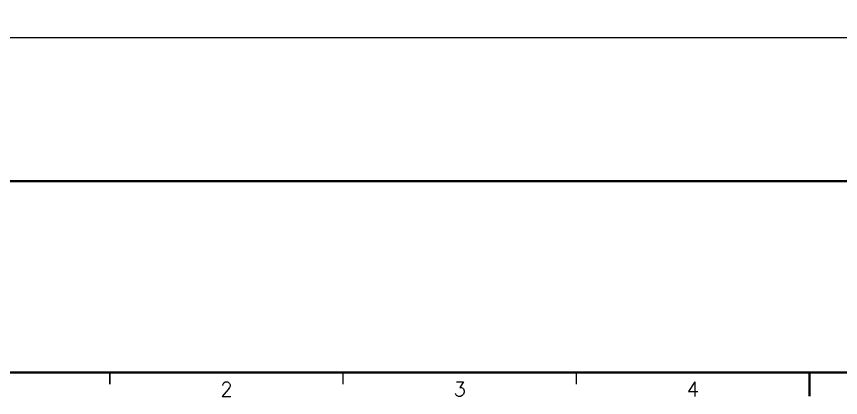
# Model space of a CAD drawing. Extents: x 295 to 953, y 10 to 290.
# Drawn here: x 521.2 to 693.4, y 9.8 to 89.4 of the extents above; entities that cross this region are included whole.
import ezdxf
from ezdxf.enums import TextEntityAlignment as Align

# ---------------------------------------------------------------- set-up
doc = ezdxf.new("R2010")
doc.units = 0
doc.header["$LTSCALE"] = 5
doc.header["$MEASUREMENT"] = 0
doc.layers.get('0').update_dxf_attribs({"linetype": 'CONTINUOUS', "lineweight": 25})
doc.layers.add('6', color=6, linetype='CONTINUOUS', lineweight=13)
for name, color, linetype in [('L3-INT2_GBR', 2, 'CONTINUOUS'), ('문자', 4, 'CONTINUOUS'), ('테두리', 3, 'CONTINUOUS')]:
    doc.layers.add(name, color=color, linetype=linetype)
doc.styles.get("Standard").update_dxf_attribs({"font": 'simplex.shx'})
doc.styles.add('굴림체', font='')
doc.styles.get('굴림체').set_extended_font_data('GulimChe')

# ---------------------------------------------------------------- blocks, each defined once
blk = doc.blocks.new('C')
at = {"layer": '테두리'}
for points, const_width in [([(15, 285), (15, 15), (405, 15), (405, 285), (15, 285)], 0.5), ([(15, 55), (405, 55)], 0.5), ([(63.75, 12.5), (63.75, 15)], 0.3), ([(112.5, 12.5), (112.5, 15)], 0.3), ([(161.25, 12.5), (161.25, 15)], 0.3), ([(210, 10), (210, 15)], 0.5)]:
    blk.add_lwpolyline(points, dxfattribs=dict(at, const_width=const_width))
at = {"layer": '문자'}
for s, p in [('2', (88.12, 11.5)), ('3', (136.88, 11.5)), ('4', (185.62, 11.5))]:
    blk.add_text(s, height=3, dxfattribs=at).set_placement(p, align=Align.MIDDLE)

msp = doc.modelspace()

# ---------------------------------------------------------------- linework, layer by layer
at = {"layer": 'L3-INT2_GBR', "color": 7}
msp.add_line((868.48, 85), (508.78, 85), dxfattribs=at)

# ---------------------------------------------------------------- block references
msp.add_blockref('C', (476.98, 0))

# ---------------------------------------------------------------- texts
at = {"layer": '6', "color": 4, "insert": (573.67, 73.54), "char_height": 3, "width": 36.962, "attachment_point": 4, "style": '굴림체'}
msp.add_mtext('{\\f굴림|b0|i0|c129;\\C7;', dxfattribs=at)

doc.saveas('drawing.dxf')
